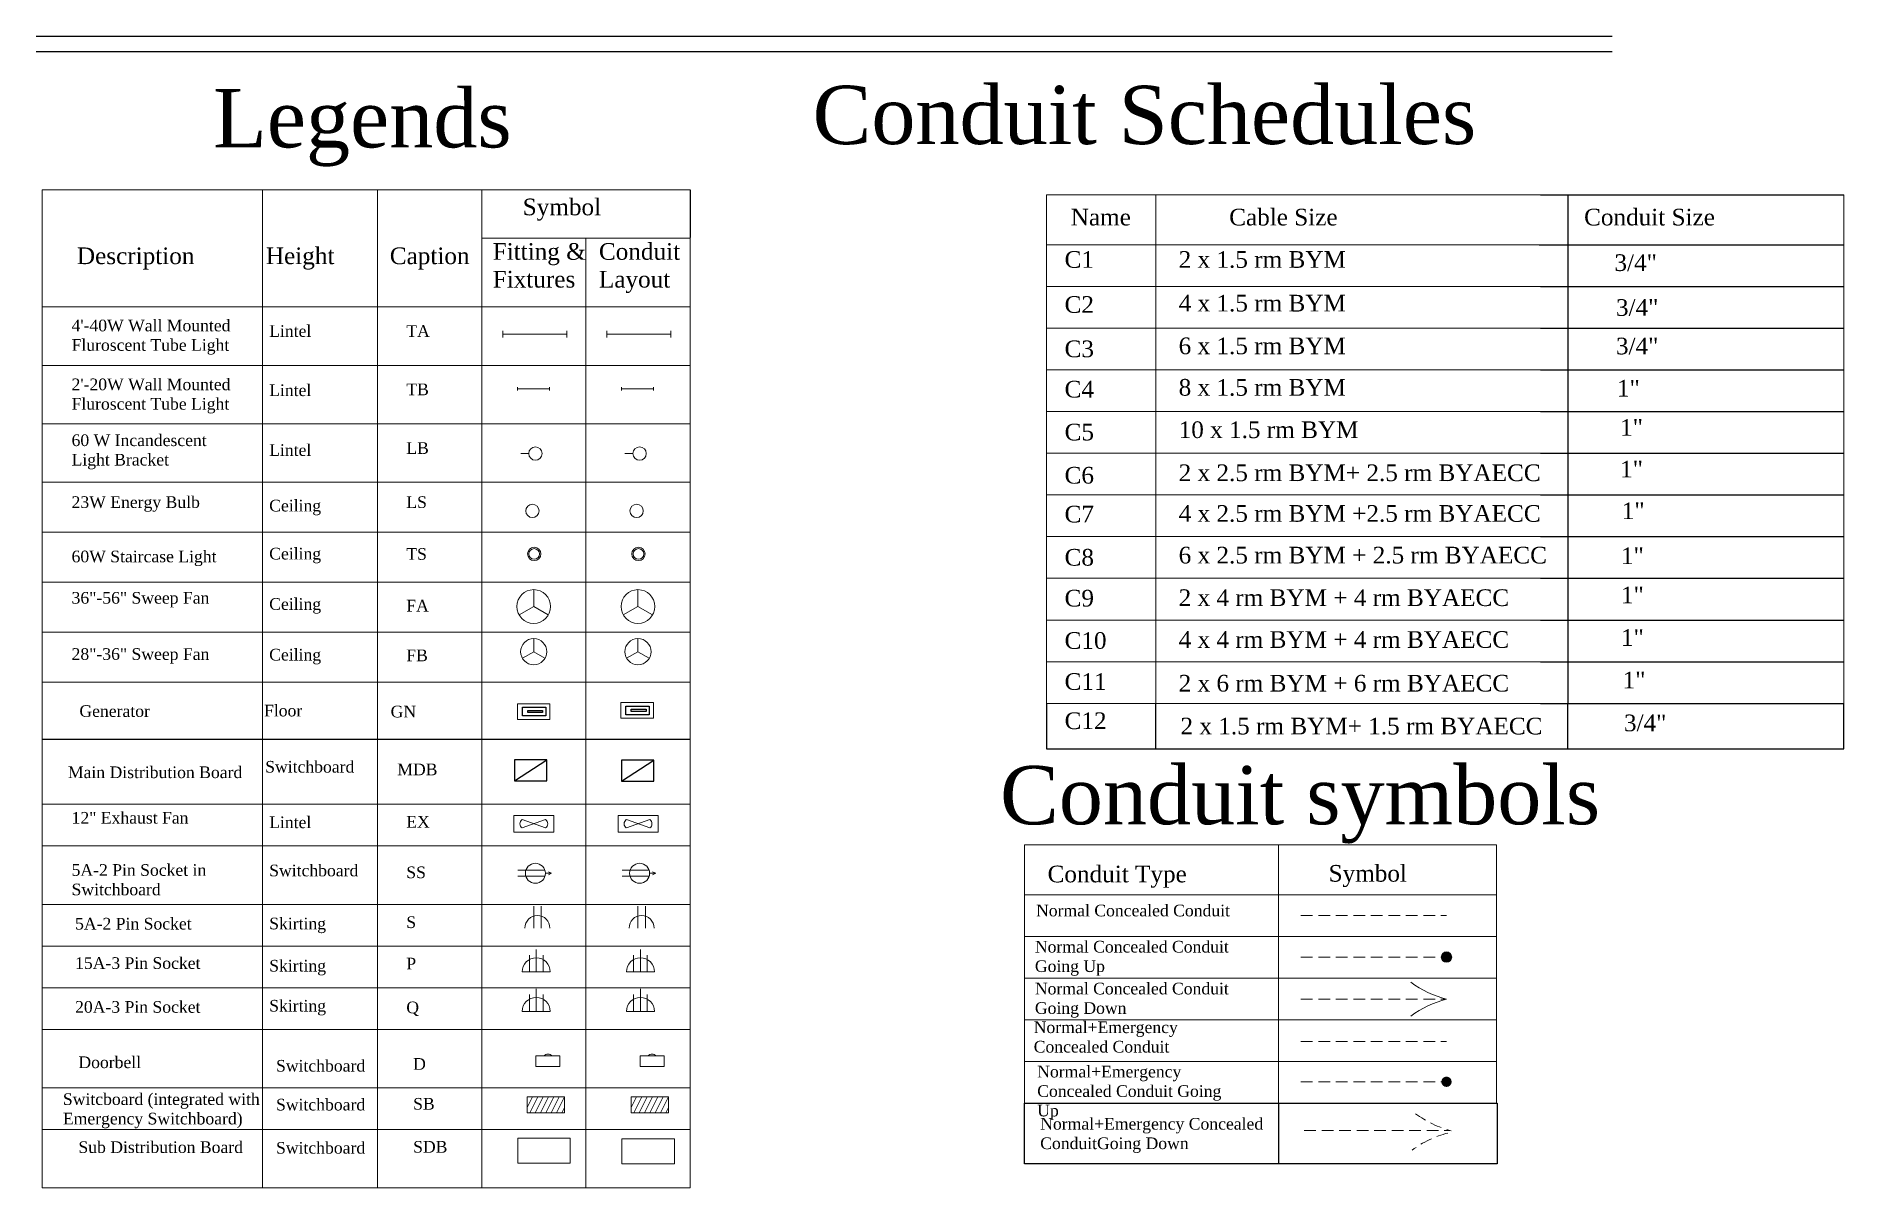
# Model space of a CAD drawing. Header units: inches. Extents: x -4 to 104, y -54 to 16.
import ezdxf

# ---------------------------------------------------------------- set-up
doc = ezdxf.new("R2010")
doc.units = ezdxf.units.IN
doc.header["$LTSCALE"] = 0.7
doc.header["$MEASUREMENT"] = 0
doc.linetypes.add('DASHEDX2', pattern=[1.5, 1, -0.5])
doc.layers.add('Legend', color=6, linetype='Continuous')

msp = doc.modelspace()

# ---------------------------------------------------------------- hatches: boundary and pattern name
at = {"lineweight": 13}
h = msp.add_hatch(color=3, dxfattribs=at)
edge = h.paths.add_edge_path()
edge.add_arc((80.15, -39.7), 0.311, 0, 360)
at = {"linetype": 'DASHEDX2', "lineweight": 13}
h = msp.add_hatch(color=1, dxfattribs=at)
edge = h.paths.add_edge_path()
edge.add_arc((80.15, -47.18), 0.311, 0, 360)

# ---------------------------------------------------------------- linework, layer by layer
for p, q in [((-4.41, 15.52), (90.09, 15.52)), ((-4.41, 14.6), (90.09, 14.6)), ((34.8, 6.31), (34.8, 3.44)), ((85.79, 6.01), (103.97, 6.01)), ((87.42, 6.01), (87.42, -24.49)), ((85.71, 3.01), (103.97, 3.01)), ((103.97, 3.01), (103.97, 3.01)), ((85.79, 0.51), (103.97, 0.51)), ((85.79, -1.99), (103.97, -1.99)), ((85.78, -4.49), (103.97, -4.49)), ((85.79, -6.99), (103.97, -6.99)), ((85.79, -9.49), (103.97, -9.49)), ((85.79, -11.99), (103.97, -11.99)), ((85.79, -14.49), (103.97, -14.49)), ((85.79, -16.99), (103.97, -16.99)), ((85.79, -19.49), (103.97, -19.49)), ((85.79, -21.99), (103.97, -21.99)), ((56.16, -24.49), (56.16, -27.21)), ((62.73, -27.21), (62.73, -24.49)), ((85.79, -24.49), (103.97, -24.49)), ((87.42, -27.21), (87.42, -24.49)), ((103.97, -27.21), (103.97, -24.49)), ((-4.06, -26.64), (34.8, -26.64)), ((56.16, -27.21), (103.97, -27.21)), ((70.08, -48.47), (70.08, -52.11))]:
    msp.add_line(p, q)
at = {"lineweight": 13}
for p, q in [((-4.06, 6.31), (26.36, 6.31)), ((-4.06, -53.54), (-4.06, 6.31)), ((9.15, 6.31), (9.15, -53.54)), ((16.05, 6.31), (16.05, -53.54)), ((16.05, 6.31), (34.8, 6.31)), ((22.3, 6.31), (22.3, -53.54)), ((26.36, 6.31), (28.55, 6.31)), ((28.55, 6.31), (34.8, 6.31)), ((56.16, 6.01), (56.16, -24.49)), ((56.16, 6.01), (85.79, 6.01)), ((62.73, 6.01), (62.73, -24.49)), ((103.97, 6.01), (103.97, -24.49)), ((22.3, 3.41), (34.8, 3.41)), ((28.55, 3.41), (28.55, -53.54)), ((34.8, 3.44), (34.8, -53.54)), ((56.16, 3.01), (85.79, 3.01)), ((56.16, 3.01), (85.79, 3.01)), ((56.16, 0.51), (85.79, 0.51)), ((-4.06, -0.72), (34.8, -0.72)), ((56.16, -1.99), (85.79, -1.99)), ((56.16, -1.99), (85.79, -1.99)), ((-4.06, -4.22), (34.8, -4.22)), ((56.16, -4.49), (85.79, -4.49)), ((56.16, -6.99), (85.79, -6.99)), ((56.16, -6.99), (85.79, -6.99)), ((-4.06, -7.72), (34.8, -7.72)), ((56.16, -9.49), (85.79, -9.49)), ((-4.06, -11.22), (34.8, -11.22)), ((56.16, -11.99), (85.79, -11.99)), ((-4.06, -14.22), (34.8, -14.22)), ((56.16, -14.49), (85.79, -14.49)), ((-4.06, -17.22), (34.8, -17.22)), ((56.16, -16.99), (85.79, -16.99)), ((56.16, -16.99), (85.79, -16.99)), ((56.16, -19.49), (85.79, -19.49)), ((-4.06, -20.22), (34.8, -20.22)), ((56.16, -21.99), (85.79, -21.99)), ((-4.06, -23.22), (34.8, -23.22)), ((56.16, -24.49), (85.79, -24.49)), ((-4.06, -30.54), (34.8, -30.54)), ((-4.06, -33.04), (34.8, -33.04)), ((-4.06, -33.54), (-4.06, -36.04)), ((54.85, -32.97), (83.14, -32.97)), ((54.85, -32.97), (54.85, -48.47)), ((70.08, -32.97), (70.08, -48.47)), ((83.14, -32.97), (83.14, -48.47)), ((-4.06, -36.54), (34.8, -36.54)), ((54.85, -35.97), (83.14, -35.97)), ((54.85, -38.47), (83.14, -38.47)), ((-4.06, -39.04), (34.8, -39.04)), ((54.85, -40.97), (83.14, -40.97)), ((-4.06, -41.54), (34.8, -41.54)), ((-4.06, -44.04), (34.8, -44.04)), ((54.85, -43.47), (83.14, -43.47)), ((54.85, -45.97), (83.14, -45.97)), ((-4.06, -47.54), (34.8, -47.54)), ((54.85, -48.47), (83.14, -48.47)), ((-4.06, -50.04), (34.8, -50.04)), ((-4.06, -53.54), (34.8, -53.54))]:
    msp.add_line(p, q, dxfattribs=at)
at = {"color": 5, "lineweight": 13}
for p, q in [((23.56, -2.14), (23.56, -2.34)), ((27.4, -2.14), (27.4, -2.34)), ((29.81, -2.14), (29.81, -2.34)), ((33.65, -2.14), (33.65, -2.34)), ((23.56, -2.34), (27.4, -2.34)), ((23.56, -2.34), (23.56, -2.54)), ((27.4, -2.34), (27.4, -2.54)), ((29.81, -2.34), (33.65, -2.34)), ((29.81, -2.34), (29.81, -2.54)), ((33.65, -2.34), (33.65, -2.54)), ((24.44, -5.53), (24.44, -5.63)), ((24.44, -5.63), (26.36, -5.63)), ((24.44, -5.63), (24.44, -5.73)), ((26.36, -5.53), (26.36, -5.63)), ((26.36, -5.63), (26.36, -5.73)), ((30.69, -5.53), (30.69, -5.63)), ((30.69, -5.63), (32.61, -5.63)), ((30.69, -5.63), (30.69, -5.73)), ((32.61, -5.53), (32.61, -5.63)), ((32.61, -5.63), (32.61, -5.73)), ((25.12, -9.51), (24.64, -9.51)), ((31.37, -9.51), (30.89, -9.51)), ((26.36, -14.22), (26.36, -14.22)), ((32.61, -14.22), (32.61, -14.22)), ((25.42, -18.68), (25.42, -17.67)), ((31.67, -18.68), (31.67, -17.67)), ((25.42, -18.68), (24.54, -19.18)), ((25.42, -18.68), (26.29, -19.18)), ((31.67, -18.68), (30.79, -19.18)), ((31.67, -18.68), (32.54, -19.18)), ((25.42, -21.39), (24.74, -21.78)), ((25.42, -21.39), (25.42, -20.61)), ((25.42, -21.39), (26.09, -21.78)), ((31.67, -21.39), (30.99, -21.78)), ((31.67, -21.39), (31.67, -20.61)), ((31.67, -21.39), (32.34, -21.78)), ((24.44, -24.52), (24.44, -25.45)), ((24.44, -24.52), (26.39, -24.52)), ((26.39, -24.52), (26.39, -25.45)), ((30.64, -24.44), (30.64, -25.38)), ((30.64, -24.44), (32.6, -24.44)), ((32.6, -24.44), (32.6, -25.38)), ((24.44, -25.45), (26.39, -25.45)), ((30.64, -25.38), (32.6, -25.38)), ((24.23, -32.21), (24.23, -31.21)), ((24.23, -31.21), (26.63, -31.21)), ((26.63, -31.21), (26.63, -32.21)), ((30.48, -32.21), (30.48, -31.21)), ((30.48, -31.21), (32.88, -31.21)), ((32.88, -31.21), (32.88, -32.21)), ((26.63, -32.21), (24.23, -32.21)), ((26.13, -31.96), (24.73, -31.46)), ((26.13, -31.46), (24.73, -31.96)), ((32.88, -32.21), (30.48, -32.21)), ((32.38, -31.96), (30.98, -31.46)), ((32.38, -31.46), (30.98, -31.96)), ((26.09, -34.5), (24.47, -34.5)), ((26.12, -34.68), (26.49, -34.68)), ((26.49, -34.68), (26.3, -34.59)), ((26.49, -34.68), (26.3, -34.77)), ((32.34, -34.5), (30.72, -34.5)), ((32.37, -34.68), (32.74, -34.68)), ((32.74, -34.68), (32.55, -34.59)), ((32.74, -34.68), (32.55, -34.77)), ((26.09, -34.86), (24.47, -34.86)), ((32.34, -34.86), (30.72, -34.86)), ((25.42, -37.96), (25.42, -36.65)), ((25.87, -37.96), (25.87, -36.65)), ((31.67, -37.96), (31.67, -36.65)), ((32.12, -37.96), (32.12, -36.65)), ((25.55, -45.63), (25.55, -46.27)), ((26.99, -45.63), (25.55, -45.63)), ((25.55, -45.63), (26.51, -45.63)), ((25.55, -46.27), (26.99, -46.27)), ((26.99, -46.27), (26.99, -45.63)), ((31.8, -45.63), (31.8, -46.27)), ((33.24, -45.63), (31.8, -45.63)), ((31.8, -45.63), (32.76, -45.63)), ((31.8, -46.27), (33.24, -46.27)), ((33.24, -46.27), (33.24, -45.63)), ((25.34, -48.08), (25.02, -48.08)), ((25.02, -48.08), (25.02, -49.04)), ((25.34, -48.08), (25.02, -48.72)), ((25.66, -48.08), (25.18, -49.04)), ((25.66, -48.08), (25.34, -48.08)), ((25.98, -48.08), (25.5, -49.04)), ((25.98, -48.08), (25.66, -48.08)), ((26.3, -48.08), (25.82, -49.04)), ((26.3, -48.08), (25.98, -48.08)), ((26.62, -48.08), (26.14, -49.04)), ((26.62, -48.08), (26.3, -48.08)), ((26.94, -48.08), (26.46, -49.04)), ((26.94, -48.08), (26.62, -48.08)), ((27.26, -48.08), (26.78, -49.04)), ((27.26, -48.08), (26.94, -48.08)), ((27.26, -48.72), (27.1, -49.04)), ((27.26, -49.04), (27.26, -48.08)), ((31.59, -48.08), (31.27, -48.08)), ((31.27, -48.08), (31.27, -49.04)), ((31.59, -48.08), (31.27, -48.72)), ((31.91, -48.08), (31.43, -49.04)), ((31.91, -48.08), (31.59, -48.08)), ((32.23, -48.08), (31.75, -49.04)), ((32.23, -48.08), (31.91, -48.08)), ((32.55, -48.08), (32.07, -49.04)), ((32.55, -48.08), (32.23, -48.08)), ((32.87, -48.08), (32.39, -49.04)), ((32.87, -48.08), (32.55, -48.08)), ((33.19, -48.08), (32.71, -49.04)), ((33.19, -48.08), (32.87, -48.08)), ((33.51, -48.08), (33.03, -49.04)), ((33.51, -48.08), (33.19, -48.08)), ((33.51, -48.72), (33.35, -49.04)), ((33.51, -49.04), (33.51, -48.08)), ((25.02, -49.04), (27.26, -49.04)), ((31.27, -49.04), (33.51, -49.04)), ((24.46, -50.57), (24.46, -52.07)), ((24.46, -50.57), (27.61, -50.57)), ((27.61, -52.07), (27.61, -50.57)), ((30.71, -50.6), (30.71, -52.11)), ((30.71, -50.6), (33.86, -50.6)), ((33.86, -52.11), (33.86, -50.6)), ((24.46, -52.07), (27.61, -52.07)), ((30.71, -52.11), (33.86, -52.11))]:
    msp.add_line(p, q, dxfattribs=at)
at = {"color": 3, "linetype": 'DASHEDX2', "lineweight": 13}
for p, q in [((71.42, -37.21), (80.15, -37.21)), ((71.42, -39.7), (80.15, -39.7)), ((71.42, -42.23), (80.15, -42.23))]:
    msp.add_line(p, q, dxfattribs=at)
at = {"color": 6, "lineweight": 13}
for p, q in [((25.16, -40.59), (25.16, -39.58)), ((25.57, -40.59), (25.57, -39.25)), ((25.98, -40.59), (25.98, -39.58)), ((31.41, -40.59), (31.41, -39.58)), ((31.82, -40.59), (31.82, -39.25)), ((32.23, -40.59), (32.23, -39.58)), ((24.73, -40.59), (26.41, -40.59)), ((30.98, -40.59), (32.66, -40.59))]:
    msp.add_line(p, q, dxfattribs=at)
at = {"color": 3, "lineweight": 13}
for p, q in [((25.16, -42.96), (25.16, -41.95)), ((25.57, -42.96), (25.57, -41.61)), ((25.98, -42.96), (25.98, -41.95)), ((31.41, -42.96), (31.41, -41.95)), ((31.82, -42.96), (31.82, -41.61)), ((32.23, -42.96), (32.23, -41.95)), ((24.73, -42.96), (26.41, -42.96)), ((30.98, -42.96), (32.66, -42.96))]:
    msp.add_line(p, q, dxfattribs=at)
at = {"color": 1, "linetype": 'DASHEDX2', "lineweight": 13}
for p, q in [((71.42, -44.76), (80.15, -44.76)), ((71.42, -47.18), (80.15, -47.18)), ((71.62, -50.11), (80.35, -50.11))]:
    msp.add_line(p, q, dxfattribs=at)
at = {"color": 5}
for points in [[(24.74, -25.24), (24.74, -24.72), (26.14, -24.72), (26.14, -25.24)], [(25.07, -25.04), (25.07, -24.91), (25.95, -24.91), (25.95, -25.04)], [(30.95, -25.17), (30.95, -24.65), (32.34, -24.65), (32.34, -25.17)], [(31.27, -24.97), (31.27, -24.83), (32.16, -24.83), (32.16, -24.97)]]:
    msp.add_lwpolyline(points, close=True, dxfattribs=at)
msp.add_lwpolyline([(54.85, -48.47), (83.19, -48.47), (83.19, -52.11), (54.85, -52.11)], close=True)
at = {"color": 5, "lineweight": 13}
for centre, radius in [((25.52, -9.51), 0.4), ((31.77, -9.51), 0.4), ((25.34, -12.95), 0.4), ((31.59, -12.95), 0.4), ((25.45, -15.53), 0.4), ((31.7, -15.53), 0.4), ((25.45, -15.53), 0.32), ((31.7, -15.53), 0.32), ((25.42, -18.68), 1.01), ((31.67, -18.68), 1.01), ((25.42, -21.39), 0.784), ((31.67, -21.39), 0.784), ((25.52, -34.68), 0.6), ((31.77, -34.68), 0.6)]:
    msp.add_circle(centre, radius, dxfattribs=at)
at = {"color": 3, "lineweight": 13}
msp.add_circle((80.15, -39.7), 0.311, dxfattribs=at)
at = {"color": 5, "lineweight": 13}
for centre, radius, start, end in [((24.89, -31.71), 0.301, 123.9054, 236.0946), ((25.96, -31.71), 0.301, 303.9054, 56.0946), ((31.14, -31.71), 0.301, 123.9054, 236.0946), ((32.21, -31.71), 0.301, 303.9054, 56.0946), ((25.64, -37.96), 0.75, 0, 180), ((31.89, -37.96), 0.75, 0, 180), ((26.27, -45.86), 0.333, 43.8785, 136.1215), ((32.52, -45.86), 0.333, 43.8785, 136.1215)]:
    msp.add_arc(centre, radius, start, end, dxfattribs=at)
at = {"color": 6, "lineweight": 13}
for centre in [(25.57, -40.59), (31.82, -40.59)]:
    msp.add_arc(centre, 0.84, 0, 180, dxfattribs=at)
at = {"color": 3, "lineweight": 13}
for centre, radius, start, end in [((25.57, -42.96), 0.84, 0, 180), ((31.82, -42.96), 0.84, 0, 180), ((81.72, -36.21), 6.22, 233.461, 255.3767), ((81.72, -48.24), 6.22, 104.6233, 126.539)]:
    msp.add_arc(centre, radius, start, end, dxfattribs=at)
at = {"color": 1, "linetype": 'DASHEDX2', "lineweight": 13}
for centre, start, end in [((82, -44.1), 233.461, 255.3767), ((81.8, -56.27), 104.6233, 126.539)]:
    msp.add_arc(centre, 6.22, start, end, dxfattribs=at)
at = {"layer": 'Legend', "color": 5}
for p, q in [((26.2, -27.88), (24.27, -27.88)), ((24.27, -27.88), (24.27, -29.14)), ((24.27, -29.14), (26.2, -27.88)), ((26.2, -29.14), (26.2, -27.88)), ((32.62, -27.9), (30.69, -27.9)), ((30.69, -27.9), (30.69, -29.16)), ((30.69, -29.16), (32.62, -27.9)), ((32.62, -29.16), (32.62, -27.9)), ((24.26, -29.14), (26.2, -29.14)), ((30.68, -29.16), (32.62, -29.16))]:
    msp.add_line(p, q, dxfattribs=at)

# ---------------------------------------------------------------- texts
at = {"lineweight": 13, "attachment_point": 1}
for s, insert, char_height, width in [('{\\fTimes New Roman|b0|i0|c0|p18;\\C5;Legends}', (6.19, 12.35), 3.5, 24.8242), ('{\\fTimes New Roman|b0|i0|c0|p18;\\C5;Conduit Schedules}', (42.14, 12.55), 3.5, 50.7006), ('{\\fTimes New Roman|b0|i0|c0|p18;Symbol}', (24.76, 5.78), 1, 6.8462), ('\\pt0;{\\fTimes New Roman|b0|i0|c0|p18;Name}', (57.62, 5.17), 1, 8.7911), ('{\\fTimes New Roman|b0|i0|c0|p18;Cable Size}', (67.12, 5.17), 1, 8.7911), ('{\\fTimes New Roman|b0|i0|c0|p18;Conduit Size}', (88.4, 5.17), 1, 8.7911), ('{\\fTimes New Roman|b0|i0|c0|p18;Description}', (-1.97, 2.85), 1, 6.8462), ('{\\fTimes New Roman|b0|i0|c0|p18;Height}', (9.36, 2.85), 1, 6.8462), ('{\\fTimes New Roman|b0|i0|c0|p18;Caption}', (16.79, 2.85), 1, 6.8462), ('{\\fTimes New Roman|b0|i0|c0|p18;Fitting & Fixtures}', (22.96, 3.11), 1, 6.8462), ('{\\fTimes New Roman|b0|i0|c0|p18;Conduit \\PLayout}', (29.33, 3.11), 1, 6.8462), ('{\\fTimes New Roman|b0|i0|c0|p18;C1}', (57.25, 2.63), 1, 4.0565), ('{\\fTimes New Roman|b0|i0|c0|p18;2 x 1.5 rm BYM }', (64.09, 2.63), 1, 22.1279), ('{\\fTimes New Roman|b0|i0|c0|p18;3/4"}', (90.22, 2.44), 1, 7.1051), ('{\\fTimes New Roman|b0|i0|c0|p18;4 x 1.5 rm BYM }', (64.09, 0.01), 1, 20.992), ('{\\fTimes New Roman|b0|i0|c0|p18;C2}', (57.25, -0.07), 1, 4.0565), ('{\\fTimes New Roman|b0|i0|c0|p18;3/4"}', (90.31, -0.25), 1, 7.1051), ("{\\fTimes New Roman|b0|i0|c0|p18;4'-40W Wall Mounted Fluroscent Tube Light}", (-2.29, -1.48), 0.7, 12.3166), ('{\\fTimes New Roman|b0|i0|c0|p18;Lintel}', (9.56, -1.81), 0.7, 3.8872), ('{\\fTimes New Roman|b0|i0|c0|p18;TA}', (17.78, -1.81), 0.7, 3.8872), ('{\\fTimes New Roman|b0|i0|c0|p18;C3}', (57.25, -2.73), 1, 4.0565), ('{\\fTimes New Roman|b0|i0|c0|p18;6 x 1.5 rm BYM }', (64.09, -2.55), 1, 20.6834), ('{\\fTimes New Roman|b0|i0|c0|p18;3/4"}', (90.31, -2.56), 1, 7.1051), ("{\\fTimes New Roman|b0|i0|c0|p18;2'-20W Wall Mounted Fluroscent Tube Light}", (-2.29, -5.01), 0.7, 12.3166), ('{\\fTimes New Roman|b0|i0|c0|p18;Lintel}', (9.56, -5.36), 0.7, 3.8872), ('{\\fTimes New Roman|b0|i0|c0|p18;TB}', (17.78, -5.31), 0.7, 3.8872), ('{\\fTimes New Roman|b0|i0|c0|p18;C4}', (57.25, -5.15), 1, 4.0565), ('{\\fTimes New Roman|b0|i0|c0|p18;8 x 1.5 rm BYM }', (64.09, -5.04), 1, 21.1463), ('{\\fTimes New Roman|b0|i0|c0|p18;1"}', (90.37, -5.09), 1, 7.1051), ('{\\fTimes New Roman|b0|i0|c0|p18;10 x 1.5 rm BYM}', (64.09, -7.58), 1, 21.0692), ('{\\fTimes New Roman|b0|i0|c0|p18;1"}', (90.56, -7.44), 1, 7.1051), ('{\\fTimes New Roman|b0|i0|c0|p18;60 W Incandescent\\PLight Bracket}', (-2.29, -8.36), 0.7, 12.3166), ('{\\fTimes New Roman|b0|i0|c0|p18;C5}', (57.25, -7.72), 1, 4.0565), ('{\\fTimes New Roman|b0|i0|c0|p18;Lintel}', (9.56, -8.95), 0.7, 3.8872), ('{\\fTimes New Roman|b0|i0|c0|p18;LB}', (17.78, -8.83), 0.7, 3.8872), ('{\\fTimes New Roman|b0|i0|c0|p18;C6}', (57.25, -10.31), 1, 4.0565), ('{\\fTimes New Roman|b0|i0|c0|p18;2 x 2.5 rm BYM+ 2.5 rm BYAECC}', (64.09, -10.16), 1, 21.1463), ('{\\fTimes New Roman|b0|i0|c0|p18;1"}', (90.56, -9.94), 1, 7.1051), ('{\\fTimes New Roman|b0|i0|c0|p18;23W Energy Bulb}', (-2.29, -12.07), 0.7, 12.3166), ('{\\fTimes New Roman|b0|i0|c0|p18;Ceiling}', (9.56, -12.28), 0.7, 3.8872), ('{\\fTimes New Roman|b0|i0|c0|p18;LS}', (17.78, -12.07), 0.7, 3.8872), ('{\\fTimes New Roman|b0|i0|c0|p18;C7}', (57.25, -12.64), 1, 4.0565), ('{\\fTimes New Roman|b0|i0|c0|p18;4 x 2.5 rm BYM +2.5 rm BYAECC}', (64.09, -12.6), 1, 21.3006), ('{\\fTimes New Roman|b0|i0|c0|p18;1"}', (90.66, -12.44), 1, 7.1051), ('{\\fTimes New Roman|b0|i0|c0|p18;Ceiling}', (9.56, -15.16), 0.7, 3.8872), ('{\\fTimes New Roman|b0|i0|c0|p18;TS}', (17.78, -15.18), 0.7, 3.8872), ('{\\fTimes New Roman|b0|i0|c0|p18;6 x 2.5 rm BYM + 2.5 rm BYAECC}', (64.09, -15.1), 1, 22.1493), ('{\\fTimes New Roman|b0|i0|c0|p18;1"}', (90.61, -15.14), 1, 7.1051), ('{\\fTimes New Roman|b0|i0|c0|p18;60W Staircase Light}', (-2.29, -15.33), 0.7, 12.3166), ('{\\fTimes New Roman|b0|i0|c0|p18;C8}', (57.25, -15.23), 1, 4.0565), ('{\\fTimes New Roman|b0|i0|c0|p18;36"-56" Sweep Fan}', (-2.29, -17.81), 0.7, 12.3166), ('{\\fTimes New Roman|b0|i0|c0|p18;Ceiling}', (9.56, -18.18), 0.7, 3.8872), ('{\\fTimes New Roman|b0|i0|c0|p18;FA}', (17.78, -18.28), 0.7, 3.8872), ('{\\fTimes New Roman|b0|i0|c0|p18;C9}', (57.25, -17.68), 1, 4.0565), ('{\\fTimes New Roman|b0|i0|c0|p18;2 x 4 rm BYM + 4 rm BYAECC}', (64.09, -17.65), 1, 21.7635), ('{\\fTimes New Roman|b0|i0|c0|p18;1"}', (90.61, -17.49), 1, 7.1051), ('{\\fTimes New Roman|b0|i0|c0|p18;C10}', (57.25, -20.22), 1, 4.0565), ('{\\fTimes New Roman|b0|i0|c0|p18;4 x 4 rm BYM + 4 rm BYAECC}', (64.09, -20.16), 1, 21.5321), ('{\\fTimes New Roman|b0|i0|c0|p18;1"}', (90.61, -20.04), 1, 7.1051), ('{\\fTimes New Roman|b0|i0|c0|p18;28"-36" Sweep Fan}', (-2.29, -21.18), 0.7, 12.3166), ('{\\fTimes New Roman|b0|i0|c0|p18;Ceiling}', (9.56, -21.22), 0.7, 3.8872), ('{\\fTimes New Roman|b0|i0|c0|p18;FB}', (17.78, -21.26), 0.7, 3.8872), ('{\\fTimes New Roman|b0|i0|c0|p18;C11}', (57.25, -22.68), 1, 4.0565), ('{\\fTimes New Roman|b0|i0|c0|p18;1"}', (90.71, -22.59), 1, 7.1051), ('{\\fTimes New Roman|b0|i0|c0|p18;2 x 6 rm BYM + 6 rm BYAECC}', (64.09, -22.78), 1, 21.5321), ('{\\fTimes New Roman|b0|i0|c0|p18;Generator}', (-1.82, -24.6), 0.7, 12.3166), ('{\\fTimes New Roman|b0|i0|c0|p18;Floor}', (9.25, -24.57), 0.7, 3.8872), ('{\\fTimes New Roman|b0|i0|c0|p18;GN}', (16.84, -24.63), 0.7, 3.8872), ('{\\fTimes New Roman|b0|i0|c0|p18;Switchboard}', (9.32, -27.94), 0.7, 3.8872), ('{\\fTimes New Roman|b0|i0|c0|p18;MDB}', (17.24, -28.1), 0.7, 3.8872), ('{\\fTimes New Roman|b0|i0|c0|p18;\\C5;Conduit symbols}', (53.38, -28.24), 3.5, 50.7006), ('{\\fTimes New Roman|b0|i0|c0|p18;Main Distribution Board}', (-2.51, -28.27), 0.7, 12.3166), ('{\\fTimes New Roman|b0|i0|c0|p18;12" Exhaust Fan}', (-2.29, -31), 0.7, 12.3166), ('{\\fTimes New Roman|b0|i0|c0|p18;Lintel}', (9.56, -31.27), 0.7, 3.8872), ('{\\fTimes New Roman|b0|i0|c0|p18;EX}', (17.78, -31.24), 0.7, 3.8872), ('{\\fTimes New Roman|b0|i0|c0|p18;5A-2 Pin Socket in Switchboard}', (-2.29, -34.13), 0.7, 12.3166), ('{\\fTimes New Roman|b0|i0|c0|p18;Switchboard}', (9.56, -34.16), 0.7, 3.8872), ('{\\fTimes New Roman|b0|i0|c0|p18;SS}', (17.78, -34.27), 0.7, 3.8872), ('{\\fTimes New Roman|b0|i0|c0|p18;Conduit Type}', (56.23, -34.22), 1, 8.7911), ('{\\fTimes New Roman|b0|i0|c0|p18;Symbol}', (73.08, -34.18), 1, 6.8462), ('{\\fTimes New Roman|b0|i0|c0|p18;Normal Concealed Conduit }', (55.54, -36.56), 0.7, 12.3166), ('{\\fTimes New Roman|b0|i0|c0|p18;5A-2 Pin Socket}', (-2.08, -37.35), 0.7, 12.3166), ('{\\fTimes New Roman|b0|i0|c0|p18;Skirting}', (9.56, -37.34), 0.7, 3.8872), ('{\\fTimes New Roman|b0|i0|c0|p18;S}', (17.78, -37.26), 0.7, 3.8872), ('{\\fTimes New Roman|b0|i0|c0|p18;Normal Concealed Conduit Going Up}', (55.47, -38.73), 0.7, 12.3166), ('{\\fTimes New Roman|b0|i0|c0|p18;15A-3 Pin Socket}', (-2.08, -39.71), 0.7, 12.3166), ('{\\fTimes New Roman|b0|i0|c0|p18;Skirting}', (9.56, -39.87), 0.7, 3.8872), ('{\\fTimes New Roman|b0|i0|c0|p18;P}', (17.78, -39.74), 0.7, 3.8872), ('{\\fTimes New Roman|b0|i0|c0|p18;Skirting}', (9.56, -42.27), 0.7, 3.8872), ('{\\fTimes New Roman|b0|i0|c0|p18;Normal Concealed Conduit Going Down}', (55.47, -41.24), 0.7, 13.7618), ('{\\fTimes New Roman|b0|i0|c0|p18;20A-3 Pin Socket}', (-2.08, -42.34), 0.7, 12.3166), ('{\\fTimes New Roman|b0|i0|c0|p18;Q}', (17.78, -42.37), 0.7, 3.8872), ('{\\fTimes New Roman|b0|i0|c0|p18;Normal+Emergency Concealed Conduit }', (55.4, -43.56), 0.7, 13.2358), ('{\\fTimes New Roman|b0|i0|c0|p18;Doorbell}', (-1.88, -45.66), 0.7, 12.3166), ('{\\fTimes New Roman|b0|i0|c0|p18;Switchboard}', (9.97, -45.87), 0.7, 3.8872), ('{\\fTimes New Roman|b0|i0|c0|p18;D}', (18.19, -45.76), 0.7, 3.8872), ('{\\fTimes New Roman|b0|i0|c0|p18;Normal+Emergency Concealed Conduit Going Up}', (55.61, -46.22), 0.7, 12.3166), ('{\\fTimes New Roman|b0|i0|c0|p18;Switcboard (integrated with\\PEmergency Switchboard)}', (-2.81, -47.87), 0.7, 11.6485), ('{\\fTimes New Roman|b0|i0|c0|p18;Switchboard}', (9.97, -48.2), 0.7, 3.8872), ('{\\fTimes New Roman|b0|i0|c0|p18;SB}', (18.19, -48.15), 0.7, 3.8872), ('{\\fTimes New Roman|b0|i0|c0|p18;Sub Distribution Board}', (-1.88, -50.75), 0.7, 12.3166), ('{\\fTimes New Roman|b0|i0|c0|p18;Switchboard}', (9.97, -50.79), 0.7, 3.8872), ('{\\fTimes New Roman|b0|i0|c0|p18;SDB}', (18.19, -50.73), 0.7, 3.8872)]:
    msp.add_mtext(s, dxfattribs=dict(at, insert=insert, char_height=char_height, width=width))
at = {"attachment_point": 1}
for s, insert, char_height, width in [('{\\fTimes New Roman|b0|i0|c0|p18;C12}', (57.25, -25.03), 1, 2.1), ('{\\fTimes New Roman|b0|i0|c0|p18;2 x 1.5 rm BYM+ 1.5 rm BYAECC}', (64.2, -25.35), 1, 23.9075), ('{\\fTimes New Roman|b0|i0|c0|p18;3/4"}', (90.79, -25.16), 1, 3.5), ('{\\fTimes New Roman|b0|i0|c0|p18;Normal+Emergency Concealed ConduitGoing Down\\P} ', (55.79, -49.35), 0.7, 13.4318)]:
    msp.add_mtext(s, dxfattribs=dict(at, insert=insert, char_height=char_height, width=width))

doc.saveas('drawing.dxf')
